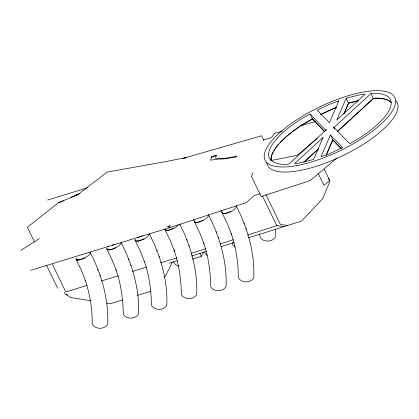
<?xml version="1.0" encoding="UTF-8"?>
<svg xmlns="http://www.w3.org/2000/svg" width="419" height="419" viewBox="0 0 419 419"><rect width="100%" height="100%" fill="white"/><g stroke="black" fill="none" stroke-linecap="round" stroke-linejoin="round"><path stroke-width="0.63" d="M76.038 258.408L76.143 259.481L77.981 260.016L81.192 259.434L84.91 257.889A7.877 2.645 -25.8 0 0 90.054 252.207C101.587 274.325 108.793 299.355 107.693 324.411C105.211 328.056 100.057 329.318 96.092 327.506C94.485 326.663 92.641 325.516 92.17 323.646C92.41 308.866 89.923 294.086 85.172 280.101L85.434 280.84L81.302 270.155L76.2 259.597L76.106 258.528M106.897 248.268L107.007 249.342C109.778 250.876 113.214 248.703 115.775 247.749A7.877 2.645 -25.8 0 0 121.143 242.716M135.112 239.506L135.217 240.579C137.982 242.119 141.418 239.946 143.984 238.987A7.877 2.645 -25.8 0 0 149.358 233.954M194.364 220.813L194.474 221.887C197.244 223.421 200.68 221.248 203.241 220.294A7.877 2.645 -25.8 0 0 208.615 215.266M222.107 212.019L222.211 213.088C224.982 214.628 228.413 212.459 230.979 211.495A7.877 2.645 -25.8 0 0 236.122 205.813C247.655 227.931 254.862 252.966 253.757 278.017C251.28 281.662 246.126 282.925 242.156 281.112C240.548 280.269 238.704 279.122 238.238 277.252C238.479 262.472 235.986 247.697 231.236 233.708L231.503 234.446L227.37 223.767L222.269 213.203L222.175 212.134M106.965 248.388L107.065 249.457L112.161 260.016L116.299 270.695L116.032 269.962C121.117 284.229 122.94 299.454 123.338 314.459C124.38 315.79 125.721 316.9 127.318 317.502C131.22 319.131 136.154 317.791 138.553 314.271C139.433 297.558 136.154 280.699 130.807 264.876M135.18 239.626L135.274 240.689L140.37 251.253L144.508 261.933L144.241 261.194C149.326 275.466 151.149 290.692 151.547 305.692C152.589 307.027 153.93 308.138 155.528 308.735C159.429 310.364 164.363 309.028 166.762 305.503C167.642 288.791 164.363 271.936 159.016 256.114M165.081 228.858L165.175 229.926L170.276 240.485L174.409 251.164L174.142 250.431C179.227 264.698 181.055 279.923 181.448 294.929C182.49 296.259 183.836 297.37 185.428 297.972C189.33 299.601 194.264 298.26 196.668 294.74C197.543 278.027 194.269 261.168 188.917 245.345M194.437 220.933L194.531 222.002L199.627 232.561L203.765 243.24L203.498 242.507C208.583 256.774 210.406 271.999 210.804 287.005C211.846 288.335 213.187 289.445 214.785 290.048C218.687 291.676 223.62 290.336 226.019 286.816C226.899 270.103 223.62 253.244 218.273 237.421M252.887 172.79L251.505 176.509L261.199 196.553L310.275 180.584L336.981 157.932M330.02 181.181L322.625 198.8L301.476 221.106L248.451 237.845M164.494 277.577L169.899 267.374L172.167 262.006M330.392 134.928L320.996 156.785L329.444 153.726L342.653 147.54L330.392 134.928L332.838 139.993L341.014 148.399M333.723 127.187L333.351 128.041L370.998 93.51L373.533 93.243A67.181 22.537 -25.8 0 1 360.136 137.673L349.776 143.701L333.723 127.187L334.242 128.266M346.183 98.203L336.74 120.164L365.132 94.118L360.916 94.558L346.183 98.203L348.629 103.263L344.036 113.947M326.134 155.14L332.738 139.784L341.365 148.661M343.936 113.738L348.529 103.058L358.35 100.623M326.233 155.349L332.838 139.993M192.284 259.152L201.319 256.381L203.655 251.976M303.733 162.221L318.65 148.536M337.295 131.43L373.345 98.36L375.88 98.098A67.181 22.537 -25.8 0 1 391.157 102.273M304.314 161.985L318.267 149.185M337.395 131.639L373.444 98.57L375.979 98.308A67.181 22.537 -25.8 0 1 391.257 102.482M317.361 138.254L297.212 155.344L271.329 160.482M324.206 169.15L329.695 180.516L323.976 185.366L318.299 173.623M77.494 194.819L58.388 202.744L27.371 227.292L34.573 242.187M79.112 194.023L74.849 195.594L78.845 193.856L107.191 172.083L167.579 161.263L186.225 157.476L261.639 135.777L263.855 140.36M20.95 250.305L39.313 238.652M310.002 113.963L299.643 119.986A67.181 22.537 -25.8 0 0 286.245 164.421L288.785 164.154L326.427 129.623L326.061 130.477L310.002 113.963L312.454 119.022L324.636 131.556M312.454 119.022L302.089 125.051A67.181 22.537 -25.8 0 0 300.989 125.768M320.624 114.439L332.686 108.788L336.305 107.479M320.724 114.644L332.786 108.998L336.405 107.688M178.274 225.045A7.877 2.645 -25.8 0 1 173.885 228.219C171.24 229.282 168.014 231.267 165.175 229.926M58.388 202.744L63.84 200.659M70.853 197.328L77.478 194.882M166.82 226.852L170.407 225.752L169.213 226.119M78.856 193.882L79.987 193.478M211.38 157.439L216.22 155.716M260.209 193.672L253.694 195.956L246.398 202.592L169.218 227.805L30.639 270.349M184.376 158.083L186.225 157.476L182.501 158.623M191.551 253.27L205.446 248.766M220.336 243.937L233.367 239.715M247.634 235.09L276.797 225.642L283.778 226.543M169.213 263.2L177.253 260.628M191.467 256.077L206.305 251.327M221.18 246.571L234.195 242.407M47.651 200.025L87.55 187.775M87.032 285.402L65.778 291.928L52.469 264.405M101.398 280.987L118.242 275.817M132.593 271.412L146.315 267.196M160.451 262.86L176.598 257.9M122.5 299.962L110.087 303.775L106.892 303.267M137.39 295.39L151.044 291.2M282.485 131.079L274.393 133.415L271.538 137.579L263.451 139.894M299.915 126.056L315.476 121.573M194.531 222.002C197.375 223.406 200.68 221.222 203.241 220.294M107.065 249.457C109.909 250.861 113.214 248.677 115.775 247.749M76.2 259.597C79.05 261 82.354 258.816 84.91 257.889M225.427 213.486L230.979 211.495M138.432 240.977L143.984 238.987M348.629 103.263L357.836 100.984M225.548 213.507L224.081 213.69L222.269 213.203M138.553 240.993L137.086 241.176L135.274 240.689M164.887 229.156L165.117 229.811C167.904 231.382 171.408 229.062 173.885 228.219M77.981 260.016L76.897 259.979M77.306 259.937L77.038 259.995M287.334 225.448L280.395 224.474L265.976 194.652M90.923 300.727L70.481 297.474L66.223 294.421M67.606 295.102L65.155 294.086L64.343 292.399M178.892 266.201C176.677 265.526 174.231 264.159 173.518 261.833M234.975 246.838L232.718 244.701L232.404 242.517M207.264 255.349L205.001 253.212L204.697 252.259M324.982 131.807L312.349 118.818L301.989 124.841A67.181 22.537 -25.8 0 0 273.424 151.338M328.197 178.431L329.695 180.516M208.379 214.612L213.758 225.773L218.54 238.16M179.851 224.165L184.407 233.697L189.184 246.084M149.4 233.844L154.506 244.46L159.283 256.852M121.191 242.606L126.292 253.228L131.074 265.615M370.998 93.51L373.444 98.57M333.985 127.46L334.771 129.078M266.295 162.09L268.741 167.15A72.047 24.171 -25.8 0 0 348.88 152.626A72.047 24.171 -25.8 0 0 395.934 100.639M262.383 195.82L276.797 225.642M220.865 210.307L222.211 213.088M193.395 219.661L194.474 221.887M199.915 253.479L201.319 256.381M168.548 226.422L169.218 227.805M46.43 265.018L57.686 288.293M243.879 222.772L244.136 223.484M246.011 228.627L246.278 229.366M216.141 231.571L216.398 232.278M186.785 239.495L187.042 240.202M156.884 250.263L157.141 250.971M128.675 259.026L128.932 259.733M97.816 269.166L98.072 269.878M99.942 275.021L100.209 275.754M275.377 229.214L275.236 237.191C271.664 243.366 258.958 242.056 259.707 233.964M271.124 160.587A67.181 22.537 -25.8 0 1 273.272 152.018M273.796 151.07A67.181 22.537 -25.8 0 1 275.362 148.619M276.09 147.608A67.181 22.537 -25.8 0 1 279.033 143.995M280.28 142.622A67.181 22.537 -25.8 0 1 291.184 132.792M292.143 132.048A67.181 22.537 -25.8 0 1 299.899 126.491M271.119 160.985A67.181 22.537 -25.8 0 1 273.167 151.809M114.157 244.408A7.877 2.645 -25.8 0 1 112.297 245.283M108.71 246.382A7.877 2.645 -25.8 0 1 107.688 246.513M142.366 235.646A7.877 2.645 -25.8 0 1 136.919 237.615M270.967 159.251A1.817 0.608 -25.8 0 1 270.836 159.817M216.272 155.491L215.602 158.293L224.982 158.382L233.383 156.874A2.362 0.44 -15.3 0 1 236.782 156.14A2.362 0.44 -15.3 0 1 235.373 157.146A2.362 0.44 -15.3 0 1 232.466 157.528L224.5 158.869L217.304 159.173L210.668 160.189L211.679 156.303L216.733 155.334L216.272 155.491M323.039 137.5L313.601 159.461L298.867 163.106L294.651 163.546L323.039 137.5M338.788 100.879L329.392 122.73L317.131 110.118L330.34 103.938L338.788 100.879M296.615 165.589A72.047 24.171 -25.8 0 0 395.604 101.555A72.047 24.171 -25.8 0 0 297.453 119.347A72.047 24.171 -25.8 0 0 296.615 165.589"/></g></svg>
